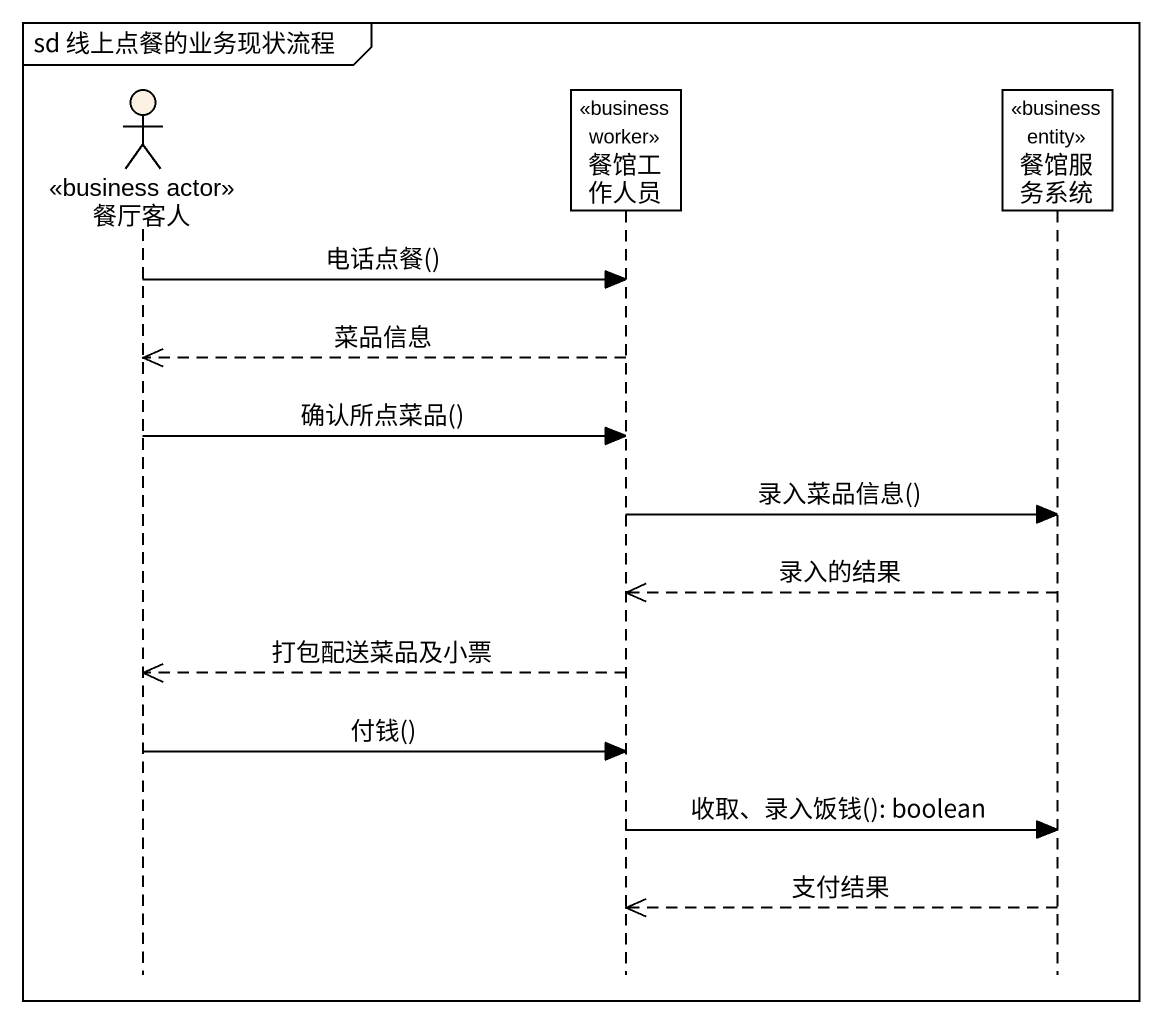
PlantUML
@startuml
mainframe sd 线上点餐的业务现状流程
hide footbox
actor 餐厅客人 <<business actor>> #FCF2E3
participant 餐馆工作人员 <<business worker>>
participant 餐馆服务系统 <<business entity>>

餐厅客人 -> 餐馆工作人员 : 电话点餐()
餐馆工作人员 -->> 餐厅客人 : 菜品信息
餐厅客人 -> 餐馆工作人员 : 确认所点菜品()
餐馆工作人员 -> 餐馆服务系统 : 录入菜品信息()
餐馆服务系统 -->> 餐馆工作人员 : 录入的结果
餐馆工作人员 -->> 餐厅客人 : 打包配送菜品及小票
餐厅客人 -> 餐馆工作人员 : 付钱()
餐馆工作人员 -> 餐馆服务系统 : 收取、录入饭钱(): boolean
餐馆服务系统 -->> 餐馆工作人员 : 支付结果
@enduml
